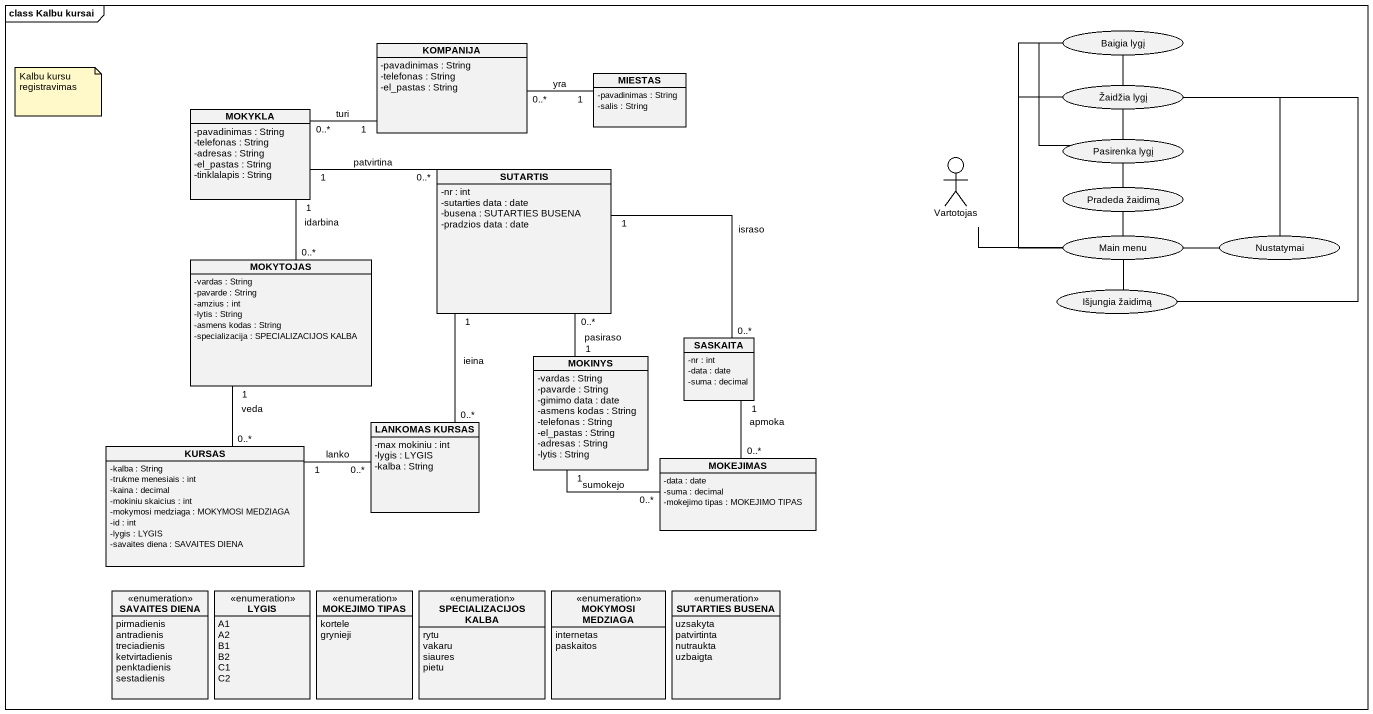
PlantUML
@startuml
mainframe class Kalbu kursai
allowmixing
hide circle
hide empty members
skinparam classAttributeIconSize 0
class KOMPANIJA {
  -pavadinimas : String
  -telefonas : String
  -el_pastas : String
}
usecase "Baigia lygį" as Baigia_lygį
class MIESTAS {
  -pavadinimas : String
  -salis : String
}
usecase "Žaidžia lygį" as Žaidžia_lygį
class MOKYKLA {
  -pavadinimas : String
  -telefonas : String
  -adresas : String
  -el_pastas : String
  -tinklalapis : String
}
class SUTARTIS {
  -nr : int
  -sutarties data : date
  -busena : SUTARTIES BUSENA
  -pradzios data : date
}
actor Vartotojas
usecase "Pasirenka lygį" as Pasirenka_lygį
usecase "Pradeda žaidimą" as Pradeda_žaidimą
usecase "Main menu" as Main_menu
usecase Nustatymai
class MOKYTOJAS {
  -vardas : String
  -pavarde : String
  -amzius : int
  -lytis : String
  -asmens kodas : String
  -specializacija : SPECIALIZACIJOS KALBA
}
usecase "Išjungia žaidimą" as Išjungia_žaidimą
class MOKINYS {
  -vardas : String
  -pavarde : String
  -gimimo data : date
  -asmens kodas : String
  -telefonas : String
  -el_pastas : String
  -adresas : String
  -lytis : String
}
class SASKAITA {
  -nr : int
  -data : date
  -suma : decimal
}
class "LANKOMAS KURSAS" as LANKOMAS_KURSAS {
  -max mokiniu : int
  -lygis : LYGIS
  -kalba : String
}
class KURSAS {
  -kalba : String
  -trukme menesiais : int
  -kaina : decimal
  -mokiniu skaicius : int
  -mokymosi medziaga : MOKYMOSI MEDZIAGA
  -id : int
  -lygis : LYGIS
  -savaites diena : SAVAITES DIENA
}
class MOKEJIMAS {
  -data : date
  -suma : decimal
  -mokejimo tipas : MOKEJIMO TIPAS
}
enum "SAVAITES DIENA" as SAVAITES_DIENA {
  pirmadienis
  antradienis
  treciadienis
  ketvirtadienis
  penktadienis
  sestadienis
}
enum LYGIS {
  A1
  A2
  B1
  B2
  C1
  C2
}
enum "MOKEJIMO TIPAS" as MOKEJIMO_TIPAS {
  kortele
  grynieji
}
enum "SPECIALIZACIJOS KALBA" as SPECIALIZACIJOS_KALBA {
  rytu
  vakaru
  siaures
  pietu
}
enum "MOKYMOSI MEDZIAGA" as MOKYMOSI_MEDZIAGA {
  internetas
  paskaitos
}
enum "SUTARTIES BUSENA" as SUTARTIES_BUSENA {
  uzsakyta
  patvirtinta
  nutraukta
  uzbaigta
}
KOMPANIJA "1" -left- "0..*" MOKYKLA : turi
Baigia_lygį -- Pasirenka_lygį
Baigia_lygį -- Main_menu
MIESTAS "1" -left- "0..*" KOMPANIJA : yra
Žaidžia_lygį -up- Baigia_lygį
Žaidžia_lygį -- Main_menu
Žaidžia_lygį -- Nustatymai
Žaidžia_lygį -- Išjungia_žaidimą
MOKYKLA "1" -right- "0..*" SUTARTIS : patvirtina
MOKYKLA "1" -- "0..*" MOKYTOJAS : idarbina
SUTARTIS "1" -- "0..*" SASKAITA : israso
SUTARTIS "1" -- "0..*" LANKOMAS_KURSAS : ieina
Pasirenka_lygį -up- Žaidžia_lygį
Pradeda_žaidimą -up- Pasirenka_lygį
Main_menu -left- Vartotojas
Main_menu -up- Pradeda_žaidimą
Main_menu -right- Nustatymai
Main_menu -- Išjungia_žaidimą
MOKYTOJAS "1" -- "0..*" KURSAS : veda
MOKINYS "1" -up- "0..*" SUTARTIS : pasiraso
MOKINYS "1" -right- "0..*" MOKEJIMAS : sumokejo
KURSAS "1" -right- "0..*" LANKOMAS_KURSAS : lanko
MOKEJIMAS "0..*" -up- "1" SASKAITA : apmoka
note as N1
  Kalbu kursu registravimas
end note
@enduml
